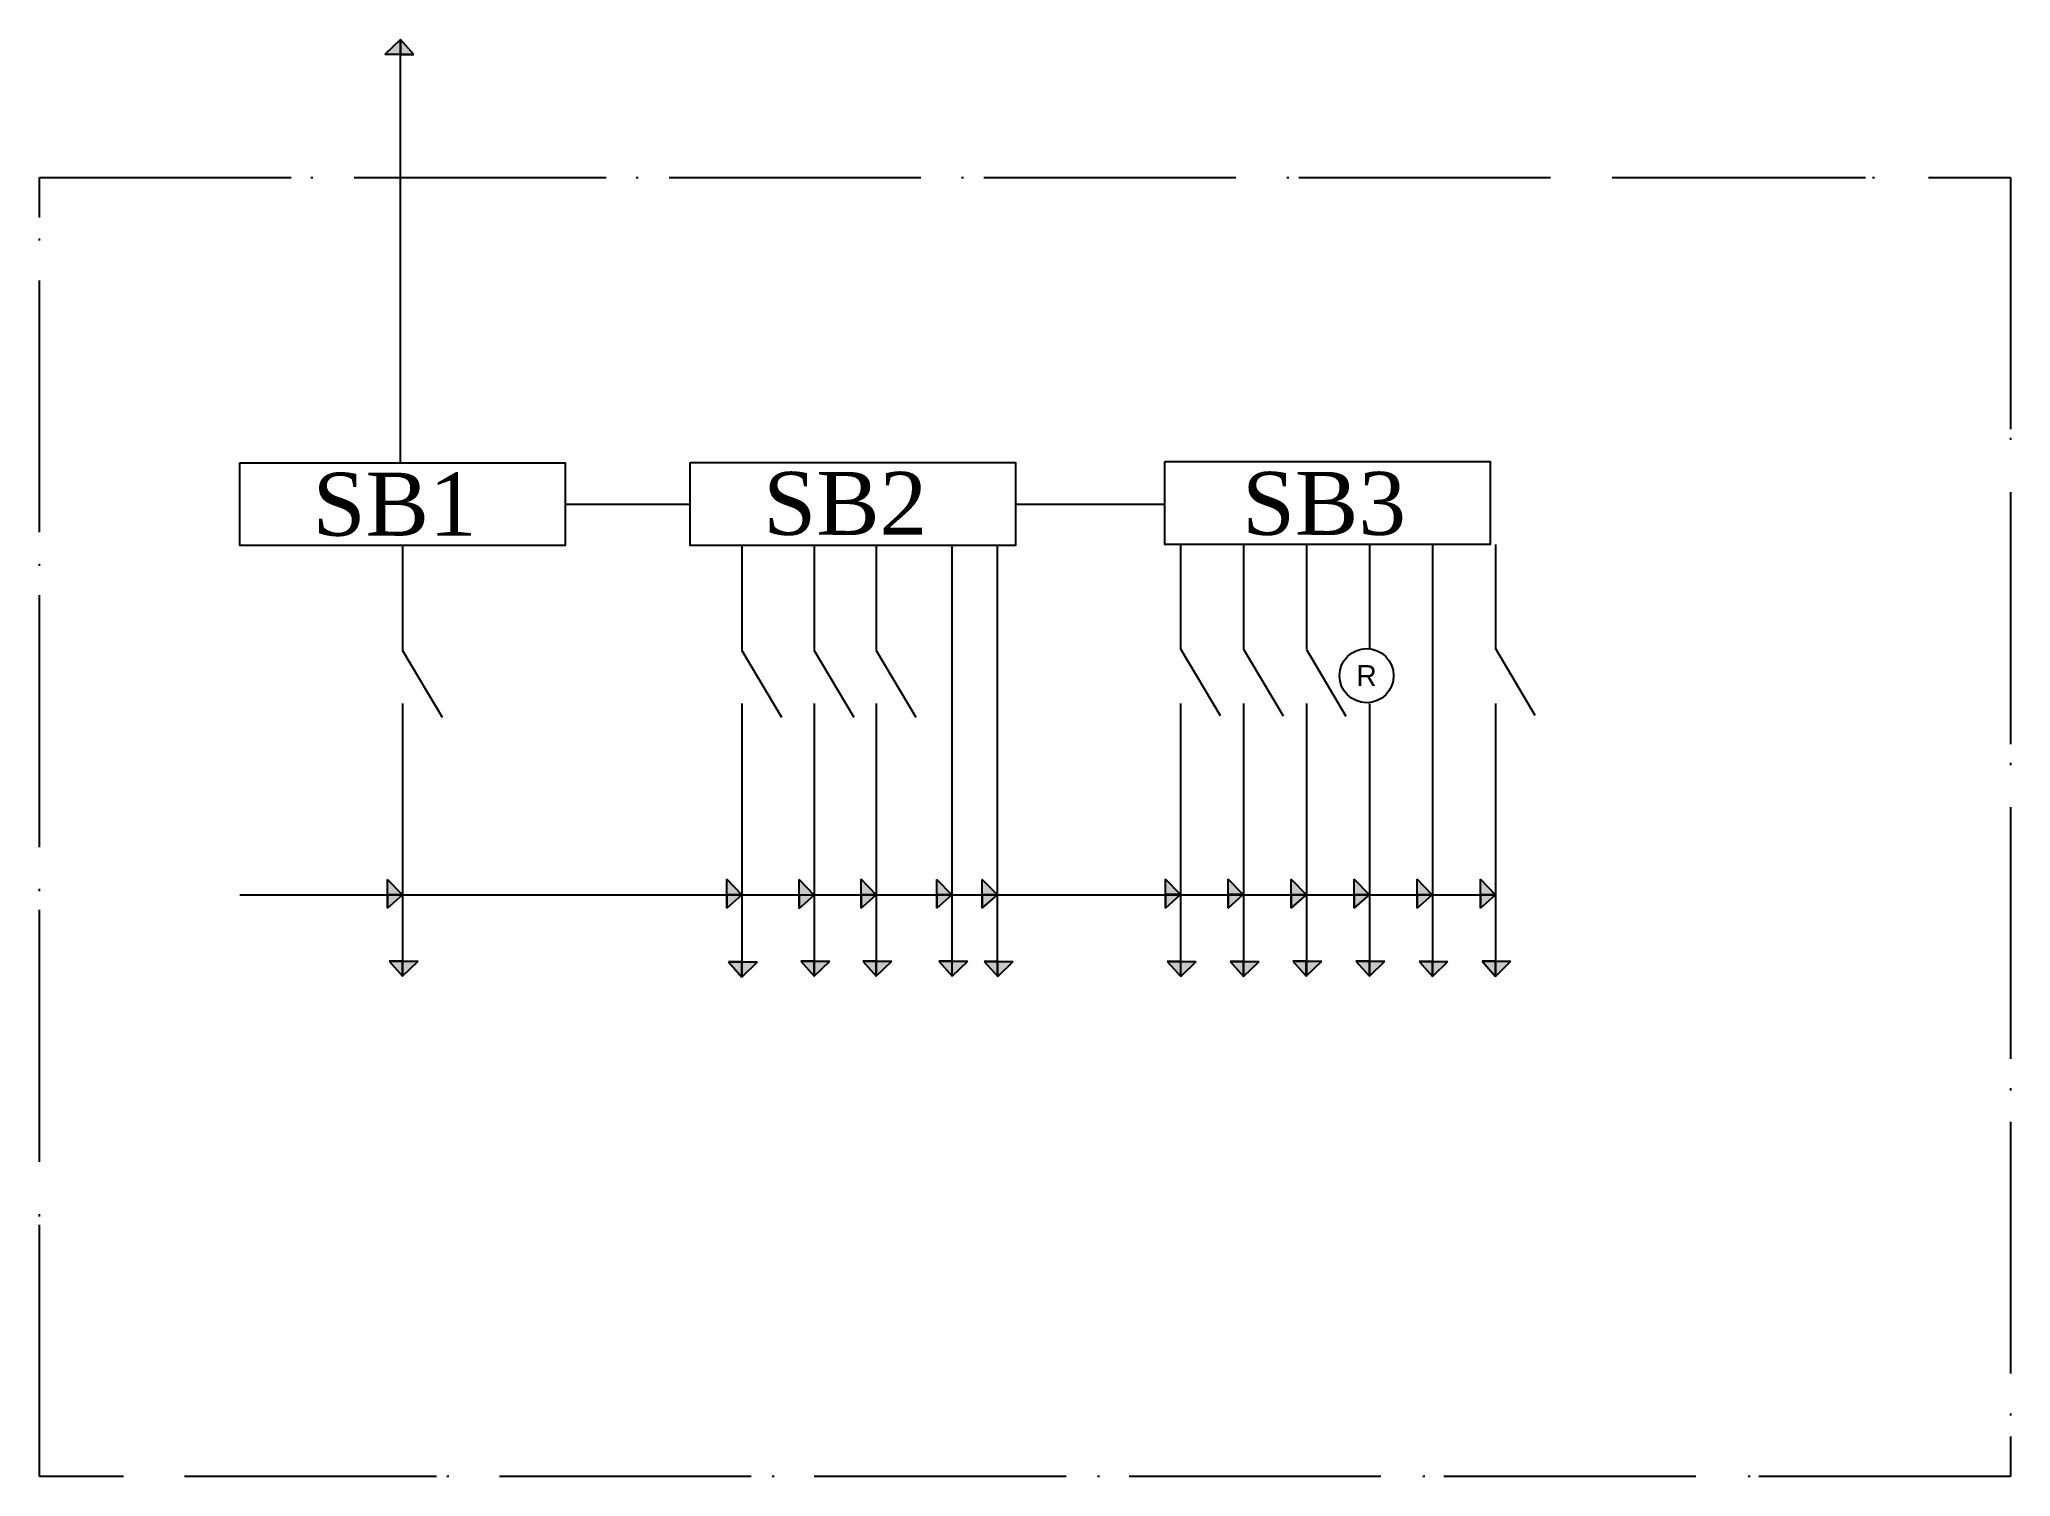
# Model space of a CAD drawing. Header units: inches. Extents: x 10.5 to 104.4, y -7.9 to 60.6.
import ezdxf

# ---------------------------------------------------------------- set-up
doc = ezdxf.new("R2010")
doc.units = ezdxf.units.IN
doc.header["$MEASUREMENT"] = 0
doc.linetypes.add('ACAD_ISO02W100', pattern=[15, 12, -3])
doc.linetypes.add('ACAD_ISO07W100', pattern=[3, 0, -3])

msp = doc.modelspace()

# ---------------------------------------------------------------- hatches: boundary and pattern name
h = msp.add_hatch(color=256)
h.paths.add_polyline_path([(28.319, 59.873), (27.68, 60.591), (27.68, 59.873)])
h.paths.add_polyline_path([(27.68, 60.591), (26.939, 59.873), (27.68, 59.873)])
h = msp.add_hatch(color=256)
h.paths.add_polyline_path([(27.064, 19.187), (27.781, 19.826), (27.064, 19.826)])
h.paths.add_polyline_path([(27.781, 19.826), (27.064, 20.567), (27.064, 19.826)])
h = msp.add_hatch(color=256)
h.paths.add_polyline_path([(43.233, 19.19), (43.951, 19.829), (43.233, 19.829)])
h.paths.add_polyline_path([(43.951, 19.829), (43.233, 20.57), (43.233, 19.829)])
h = msp.add_hatch(color=256)
h.paths.add_polyline_path([(46.674, 19.178), (47.392, 19.817), (46.674, 19.817)])
h.paths.add_polyline_path([(47.392, 19.817), (46.674, 20.558), (46.674, 19.817)])
h = msp.add_hatch(color=256)
h.paths.add_polyline_path([(49.632, 19.193), (50.35, 19.832), (49.632, 19.832)])
h.paths.add_polyline_path([(50.35, 19.832), (49.632, 20.573), (49.632, 19.832)])
h = msp.add_hatch(color=256)
h.paths.add_polyline_path([(53.239, 19.187), (53.957, 19.826), (53.239, 19.826)])
h.paths.add_polyline_path([(53.957, 19.826), (53.239, 20.567), (53.239, 19.826)])
h = msp.add_hatch(color=256)
h.paths.add_polyline_path([(55.408, 19.187), (56.126, 19.826), (55.408, 19.826)])
h.paths.add_polyline_path([(56.126, 19.826), (55.408, 20.567), (55.408, 19.826)])
h = msp.add_hatch(color=256)
h.paths.add_polyline_path([(64.131, 19.2), (64.848, 19.839), (64.131, 19.839)])
h.paths.add_polyline_path([(64.848, 19.839), (64.131, 20.58), (64.131, 19.839)])
h = msp.add_hatch(color=256)
h.paths.add_polyline_path([(67.124, 19.2), (67.841, 19.839), (67.124, 19.839)])
h.paths.add_polyline_path([(67.841, 19.839), (67.124, 20.58), (67.124, 19.839)])
h = msp.add_hatch(color=256)
h.paths.add_polyline_path([(70.128, 19.194), (70.846, 19.833), (70.128, 19.833)])
h.paths.add_polyline_path([(70.846, 19.833), (70.128, 20.574), (70.128, 19.833)])
h = msp.add_hatch(color=256)
h.paths.add_polyline_path([(73.13, 19.194), (73.848, 19.833), (73.13, 19.833)])
h.paths.add_polyline_path([(73.848, 19.833), (73.13, 20.574), (73.13, 19.833)])
h = msp.add_hatch(color=256)
h.paths.add_polyline_path([(76.125, 19.19), (76.843, 19.829), (76.125, 19.829)])
h.paths.add_polyline_path([(76.843, 19.829), (76.125, 20.57), (76.125, 19.829)])
h = msp.add_hatch(color=256)
h.paths.add_polyline_path([(79.138, 19.19), (79.855, 19.829), (79.138, 19.829)])
h.paths.add_polyline_path([(79.855, 19.829), (79.138, 20.57), (79.138, 19.829)])
h = msp.add_hatch(color=256)
h.paths.add_polyline_path([(27.143, 16.67), (27.782, 15.952), (27.782, 16.67)])
h.paths.add_polyline_path([(27.782, 15.952), (28.523, 16.67), (27.782, 16.67)])
h = msp.add_hatch(color=256)
h.paths.add_polyline_path([(43.318, 16.63), (43.957, 15.912), (43.957, 16.63)])
h.paths.add_polyline_path([(43.957, 15.912), (44.698, 16.63), (43.957, 16.63)])
h = msp.add_hatch(color=256)
h.paths.add_polyline_path([(46.761, 16.665), (47.4, 15.947), (47.4, 16.665)])
h.paths.add_polyline_path([(47.4, 15.947), (48.141, 16.665), (47.4, 16.665)])
h = msp.add_hatch(color=256)
h.paths.add_polyline_path([(49.709, 16.667), (50.348, 15.95), (50.348, 16.667)])
h.paths.add_polyline_path([(50.348, 15.95), (51.089, 16.667), (50.348, 16.667)])
h = msp.add_hatch(color=256)
h.paths.add_polyline_path([(53.333, 16.668), (53.972, 15.95), (53.972, 16.668)])
h.paths.add_polyline_path([(53.972, 15.95), (54.713, 16.668), (53.972, 16.668)])
h = msp.add_hatch(color=256)
h.paths.add_polyline_path([(55.5, 16.661), (56.139, 15.943), (56.139, 16.661)])
h.paths.add_polyline_path([(56.139, 15.943), (56.88, 16.661), (56.139, 16.661)])
h = msp.add_hatch(color=256)
h.paths.add_polyline_path([(64.221, 16.658), (64.86, 15.94), (64.86, 16.658)])
h.paths.add_polyline_path([(64.86, 15.94), (65.601, 16.658), (64.86, 16.658)])
h = msp.add_hatch(color=256)
h.paths.add_polyline_path([(67.213, 16.649), (67.852, 15.932), (67.852, 16.649)])
h.paths.add_polyline_path([(67.852, 15.932), (68.593, 16.649), (67.852, 16.649)])
h = msp.add_hatch(color=256)
h.paths.add_polyline_path([(70.203, 16.672), (70.842, 15.954), (70.842, 16.672)])
h.paths.add_polyline_path([(70.842, 15.954), (71.583, 16.672), (70.842, 16.672)])
h = msp.add_hatch(color=256)
h.paths.add_polyline_path([(73.209, 16.666), (73.848, 15.949), (73.848, 16.666)])
h.paths.add_polyline_path([(73.848, 15.949), (74.589, 16.666), (73.848, 16.666)])
h = msp.add_hatch(color=256)
h.paths.add_polyline_path([(76.213, 16.657), (76.852, 15.939), (76.852, 16.657)])
h.paths.add_polyline_path([(76.852, 15.939), (77.593, 16.657), (76.852, 16.657)])
h = msp.add_hatch(color=256)
h.paths.add_polyline_path([(79.214, 16.662), (79.853, 15.944), (79.853, 16.662)])
h.paths.add_polyline_path([(79.853, 15.944), (80.594, 16.662), (79.853, 16.662)])

# ---------------------------------------------------------------- linework, layer by layer
for p, q in [((27.68, 60.591), (26.939, 59.873)), ((27.68, 60.591), (27.68, 59.873)), ((28.319, 59.873), (27.68, 60.591)), ((28.319, 59.873), (26.939, 59.873)), ((27.68, 59.873), (28.319, 59.873)), ((35.534, 38.443), (41.481, 38.443)), ((56.984, 38.451), (64.1, 38.451)), ((27.782, 36.468), (27.782, 31.468)), ((43.955, 36.476), (43.955, 31.476)), ((47.398, 36.476), (47.398, 31.476)), ((50.349, 36.476), (50.349, 31.476)), ((53.972, 15.952), (53.972, 36.476)), ((56.138, 15.952), (56.138, 36.476)), ((64.852, 36.531), (64.852, 31.531)), ((67.852, 36.531), (67.852, 31.531)), ((70.852, 36.531), (70.852, 31.531)), ((73.852, 36.531), (73.852, 31.531)), ((76.852, 36.531), (76.852, 31.531)), ((79.852, 36.531), (79.852, 31.531)), ((27.782, 31.468), (29.667, 28.289)), ((43.955, 31.468), (45.839, 28.289)), ((47.398, 31.468), (49.283, 28.289)), ((50.349, 31.468), (52.234, 28.289)), ((64.852, 31.552), (66.736, 28.373)), ((67.849, 31.537), (69.733, 28.358)), ((70.848, 31.523), (72.733, 28.344)), ((79.852, 31.575), (81.736, 28.397)), ((27.782, 28.952), (27.782, 18.952)), ((43.955, 28.952), (43.955, 18.952)), ((47.398, 28.952), (47.398, 18.952)), ((50.349, 28.952), (50.349, 18.952)), ((64.852, 28.952), (64.852, 15.952)), ((67.852, 28.952), (67.852, 15.952)), ((70.852, 28.952), (70.852, 15.952)), ((73.852, 28.952), (73.852, 15.952)), ((76.852, 28.952), (76.852, 15.952)), ((79.852, 28.952), (79.852, 15.952)), ((20.031, 19.832), (79.602, 19.832)), ((27.064, 19.187), (27.064, 20.567)), ((27.781, 19.826), (27.064, 20.567)), ((27.781, 19.826), (27.064, 19.826)), ((27.064, 19.826), (27.064, 19.187)), ((27.064, 19.187), (27.781, 19.826)), ((43.233, 19.19), (43.233, 20.57)), ((43.951, 19.829), (43.233, 20.57)), ((43.951, 19.829), (43.233, 19.829)), ((43.233, 19.829), (43.233, 19.19)), ((43.233, 19.19), (43.951, 19.829)), ((46.674, 19.178), (46.674, 20.558)), ((47.392, 19.817), (46.674, 20.558)), ((47.392, 19.817), (46.674, 19.817)), ((46.674, 19.817), (46.674, 19.178)), ((46.674, 19.178), (47.392, 19.817)), ((49.632, 19.193), (49.632, 20.573)), ((50.35, 19.832), (49.632, 20.573)), ((50.35, 19.832), (49.632, 19.832)), ((49.632, 19.832), (49.632, 19.193)), ((49.632, 19.193), (50.35, 19.832)), ((53.239, 19.187), (53.239, 20.567)), ((53.957, 19.826), (53.239, 20.567)), ((53.957, 19.826), (53.239, 19.826)), ((53.239, 19.826), (53.239, 19.187)), ((53.239, 19.187), (53.957, 19.826)), ((55.408, 19.187), (55.408, 20.567)), ((56.126, 19.826), (55.408, 20.567)), ((56.126, 19.826), (55.408, 19.826)), ((55.408, 19.826), (55.408, 19.187)), ((55.408, 19.187), (56.126, 19.826)), ((64.131, 19.2), (64.131, 20.58)), ((64.848, 19.839), (64.131, 20.58)), ((64.848, 19.839), (64.131, 19.839)), ((64.131, 19.839), (64.131, 19.2)), ((64.131, 19.2), (64.848, 19.839)), ((67.124, 19.2), (67.124, 20.58)), ((67.841, 19.839), (67.124, 20.58)), ((67.841, 19.839), (67.124, 19.839)), ((67.124, 19.839), (67.124, 19.2)), ((67.124, 19.2), (67.841, 19.839)), ((70.128, 19.194), (70.128, 20.574)), ((70.846, 19.833), (70.128, 20.574)), ((70.846, 19.833), (70.128, 19.833)), ((70.128, 19.833), (70.128, 19.194)), ((70.128, 19.194), (70.846, 19.833)), ((73.13, 19.194), (73.13, 20.574)), ((73.848, 19.833), (73.13, 20.574)), ((73.848, 19.833), (73.13, 19.833)), ((73.13, 19.833), (73.13, 19.194)), ((73.13, 19.194), (73.848, 19.833)), ((76.125, 19.19), (76.125, 20.57)), ((76.843, 19.829), (76.125, 20.57)), ((76.843, 19.829), (76.125, 19.829)), ((76.125, 19.829), (76.125, 19.19)), ((76.125, 19.19), (76.843, 19.829)), ((79.138, 19.19), (79.138, 20.57)), ((79.855, 19.829), (79.138, 20.57)), ((79.855, 19.829), (79.138, 19.829)), ((79.138, 19.829), (79.138, 19.19)), ((79.138, 19.19), (79.855, 19.829)), ((27.782, 18.952), (27.782, 15.952)), ((43.955, 18.952), (43.955, 15.952)), ((47.398, 18.952), (47.398, 15.952)), ((50.349, 18.952), (50.349, 15.952)), ((27.782, 16.67), (27.143, 16.67)), ((27.143, 16.67), (28.523, 16.67)), ((27.143, 16.67), (27.782, 15.952)), ((27.782, 15.952), (27.782, 16.67)), ((27.782, 15.952), (28.523, 16.67)), ((43.957, 16.63), (43.318, 16.63)), ((43.318, 16.63), (44.698, 16.63)), ((43.318, 16.63), (43.957, 15.912)), ((43.957, 15.912), (43.957, 16.63)), ((43.957, 15.912), (44.698, 16.63)), ((47.4, 16.665), (46.761, 16.665)), ((46.761, 16.665), (48.141, 16.665)), ((46.761, 16.665), (47.4, 15.947)), ((47.4, 15.947), (47.4, 16.665)), ((47.4, 15.947), (48.141, 16.665)), ((50.348, 16.667), (49.709, 16.667)), ((49.709, 16.667), (51.089, 16.667)), ((49.709, 16.667), (50.348, 15.95)), ((50.348, 15.95), (50.348, 16.667)), ((50.348, 15.95), (51.089, 16.667)), ((53.972, 16.668), (53.333, 16.668)), ((53.333, 16.668), (54.713, 16.668)), ((53.333, 16.668), (53.972, 15.95)), ((53.972, 15.95), (53.972, 16.668)), ((53.972, 15.95), (54.713, 16.668)), ((56.139, 16.661), (55.5, 16.661)), ((55.5, 16.661), (56.88, 16.661)), ((55.5, 16.661), (56.139, 15.943)), ((56.139, 15.943), (56.139, 16.661)), ((56.139, 15.943), (56.88, 16.661)), ((64.86, 16.658), (64.221, 16.658)), ((64.221, 16.658), (65.601, 16.658)), ((64.221, 16.658), (64.86, 15.94)), ((64.86, 15.94), (64.86, 16.658)), ((64.86, 15.94), (65.601, 16.658)), ((67.852, 16.649), (67.213, 16.649)), ((67.213, 16.649), (68.593, 16.649)), ((67.213, 16.649), (67.852, 15.932)), ((67.852, 15.932), (67.852, 16.649)), ((67.852, 15.932), (68.593, 16.649)), ((70.842, 16.672), (70.203, 16.672)), ((70.203, 16.672), (71.583, 16.672)), ((70.203, 16.672), (70.842, 15.954)), ((70.842, 15.954), (70.842, 16.672)), ((70.842, 15.954), (71.583, 16.672)), ((73.848, 16.666), (73.209, 16.666)), ((73.209, 16.666), (74.589, 16.666)), ((73.209, 16.666), (73.848, 15.949)), ((73.848, 15.949), (73.848, 16.666)), ((73.848, 15.949), (74.589, 16.666)), ((76.852, 16.657), (76.213, 16.657)), ((76.213, 16.657), (77.593, 16.657)), ((76.213, 16.657), (76.852, 15.939)), ((76.852, 15.939), (76.852, 16.657)), ((76.852, 15.939), (77.593, 16.657)), ((79.853, 16.662), (79.214, 16.662)), ((79.214, 16.662), (80.594, 16.662)), ((79.214, 16.662), (79.853, 15.944)), ((79.853, 15.944), (79.853, 16.662)), ((79.853, 15.944), (80.594, 16.662))]:
    msp.add_line(p, q)
at = {"linetype": 'ByBlock'}
for p, q in [((27.683, 40.419), (27.683, 60.574)), ((76.852, 31.531), (76.852, 28.952)), ((79.602, 19.832), (79.852, 19.832))]:
    msp.add_line(p, q, dxfattribs=at)
at = {"linetype": 'ACAD_ISO07W100'}
for p, q in [((10.485, -7.891), (10.485, 54.014)), ((10.485, -7.891), (10.485, 54.014)), ((11.013, 54.014), (104.397, 54.014)), ((11.013, 54.014), (104.397, 54.014)), ((104.397, 54.014), (104.397, -7.891)), ((104.397, 54.014), (104.397, -7.891)), ((104.397, -7.891), (10.485, -7.891)), ((104.397, -7.891), (10.485, -7.891))]:
    msp.add_line(p, q, dxfattribs=at)
at = {"linetype": 'ACAD_ISO02W100'}
for p, q in [((10.485, 54.014), (104.397, 54.014)), ((10.485, -7.891), (10.485, 54.014)), ((104.397, 54.014), (104.397, -7.891)), ((104.397, -7.891), (10.485, -7.891))]:
    msp.add_line(p, q, dxfattribs=at)
for points in [[(20.031, 40.419), (35.534, 40.419), (35.534, 36.468), (20.031, 36.468)], [(41.481, 40.427), (56.984, 40.427), (56.984, 36.476), (41.481, 36.476)], [(64.1, 40.482), (79.602, 40.482), (79.602, 36.531), (64.1, 36.531)]]:
    msp.add_lwpolyline(points, close=True)
at = {"linetype": 'ByBlock'}
msp.add_circle((73.714, 30.275), 1.289, dxfattribs=at)

# ---------------------------------------------------------------- texts
at = {"linetype": 'ByBlock', "attachment_point": 5}
for s, insert, char_height, width in [('{\\fTimes New Roman|b0|i0|c0|p18;SB1}', (27.409, 38.424), 3, 7.97599), ('{\\fTimes New Roman|b0|i0|c0|p18;SB2}', (48.876, 38.463), 3, 7.97599), ('{\\fTimes New Roman|b0|i0|c0|p18;SB3}', (71.689, 38.463), 3, 7.97599), ('R', (73.714, 30.275), 1, 1.75829)]:
    msp.add_mtext(s, dxfattribs=dict(at, insert=insert, char_height=char_height, width=width))

doc.saveas('drawing.dxf')
